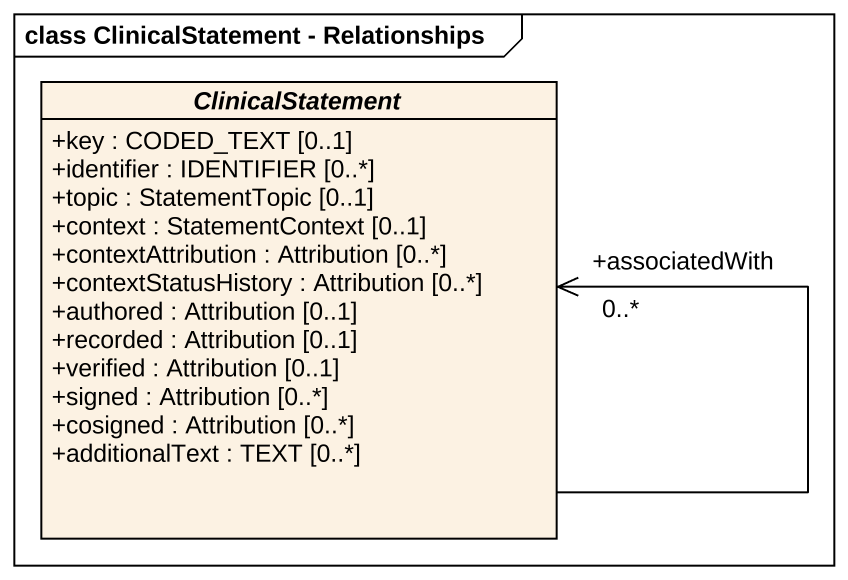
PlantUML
@startuml
mainframe class ClinicalStatement - Relationships
hide circle
hide empty members
skinparam classAttributeIconSize 0
abstract class ClinicalStatement {
  +key : CODED_TEXT [0..1]
  +identifier : IDENTIFIER [0..*]
  +topic : StatementTopic [0..1]
  +context : StatementContext [0..1]
  +contextAttribution : Attribution [0..*]
  +contextStatusHistory : Attribution [0..*]
  +authored : Attribution [0..1]
  +recorded : Attribution [0..1]
  +verified : Attribution [0..1]
  +signed : Attribution [0..*]
  +cosigned : Attribution [0..*]
  +additionalText : TEXT [0..*]
}
ClinicalStatement --> "+associatedWith\n0..*" ClinicalStatement
@enduml
